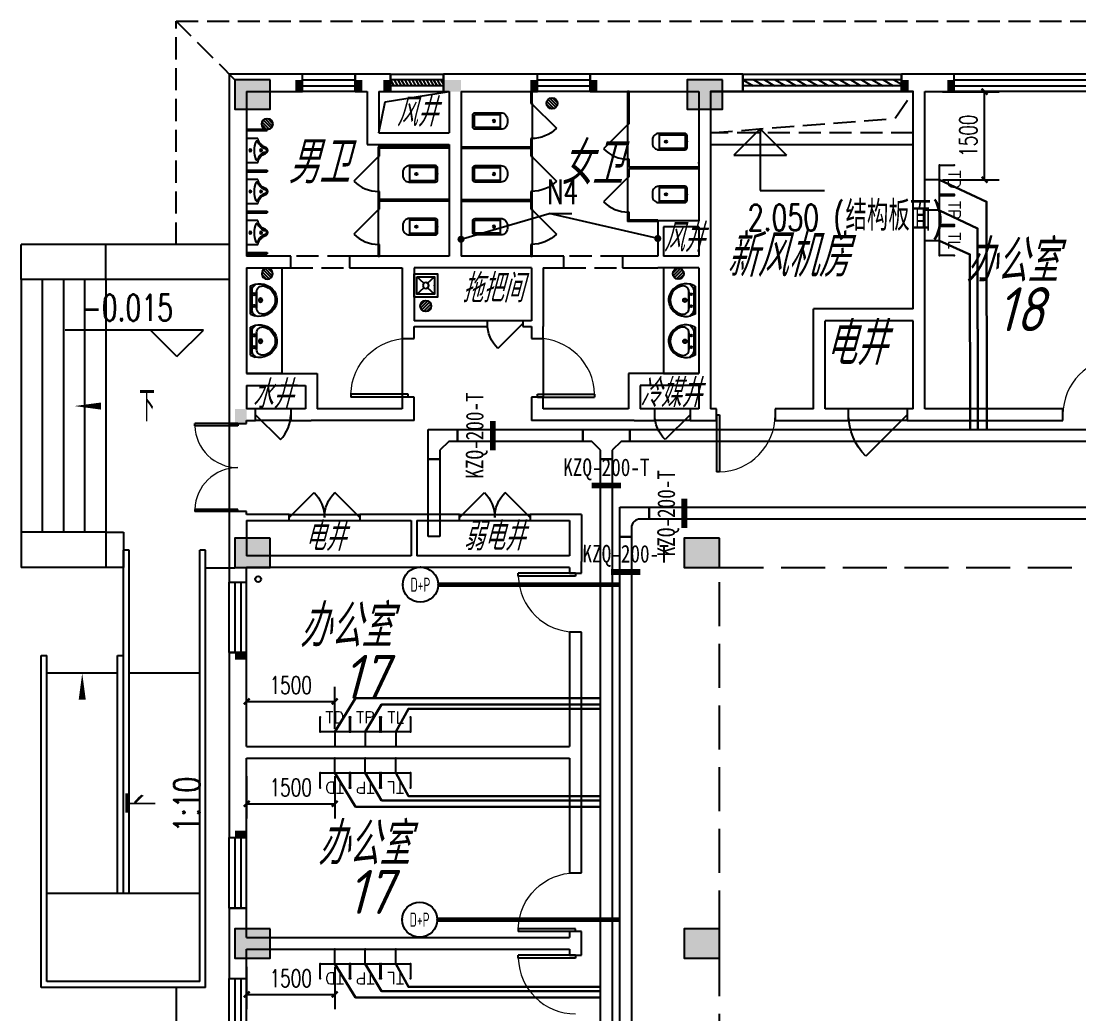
# Model space of a CAD drawing. Extents: x 1398449 to 2142961, y 256969 to 1032940.
# Drawn here: x 1515451 to 1533461, y 845354 to 862254 of the extents above; entities that cross this region are included whole.
import ezdxf
from ezdxf.enums import TextEntityAlignment as Align

# ---------------------------------------------------------------- set-up
doc = ezdxf.new("R2010")
doc.units = 0
doc.header["$LTSCALE"] = 1500
doc.header["$PDSIZE"] = 50
doc.linetypes.add('__DASH', pattern=[0.35, 0.25, -0.1])
doc.linetypes.add('DASH', pattern=[0.35, 0.25, -0.1])
for name, color, linetype in [('1-建筑底图', 8, 'Continuous'), ('CABLETRAY_PDS', 6, 'Continuous'), ('EQUIP-通讯', 3, 'Continuous'), ('TEL_DIM', 3, 'Continuous'), ('WIRE-综合布线', 5, 'Continuous'), ('光纤点位', 3, 'Continuous'), ('内网桥架', 1, 'Continuous'), ('抗震支吊架', 2, 'Continuous'), ('水', 5, 'Continuous'), ('红机电话', 3, 'Continuous'), ('结构柱子', 253, 'Continuous'), ('蓝机电话', 3, 'Continuous')]:
    doc.layers.add(name, color=color, linetype=linetype)
doc.layers.add('内网线路', color=1, linetype='Continuous', lineweight=30)
doc.styles.add('_TCH_DIM', font='SIMPLEX', dxfattribs={"bigfont": 'GBCBIG'})
doc.styles.add('_TCH_DIM_T3', font='SIMPLEX', dxfattribs={"width": 0.705882, "bigfont": 'GBCBIG'})
doc.styles.add('_TEL_ATTDEF', font='GBENOR', dxfattribs={"width": 0.8, "height": 3, "bigfont": 'GBCBIG'})
doc.styles.add('_TEL_DIM', font='SIMPLEX', dxfattribs={"width": 0.8, "height": 3.5, "bigfont": 'HZTXT'})
doc.styles.add('A_DIM', font='simplex.shx', dxfattribs={"width": 0.7, "bigfont": 'gbcbig.shx'})
doc.styles.add('kzcad', font='', dxfattribs={"width": 0.8})
doc.styles.get("Standard").update_dxf_attribs({"font": 'gbeitc.shx', "bigfont": 'gbcbig.shx'})
doc.styles.get('kzcad').set_extended_font_data('SimSun')
doc.linetypes.add('JIEDI', pattern='A,1.25,-0.25,0.25,-0.25,0.625,["/",Standard,S=0.6,R=0,X=0,Y=-0.3],0.625,-0.25,0.25,-0.25', length=4)
doc.dimstyles.new('_TCH_ARCH&&100', dxfattribs={"dimtxt": 297.5, "dimasz": 100, "dimexe": 250, "dimexo": 300, "dimgap": 126.25, "dimtad": 1, "dimdec": 0, "dimzin": 0, "dimdsep": 46, "dimtxsty": '_TCH_DIM_T3', "dimblk": 'ARCHTICK', "dimcen": 0.09, "dimclrt": 7, "dimazin": 2, "dimtfac": 1, "dimtdec": 0, "dimtix": 1, "dimtmove": 2, "dimatfit": 3, "dimfxl": 1, "dimtolj": 1, "dimtzin": 0, "dimarcsym": 0})

# ---------------------------------------------------------------- blocks, each defined once
blk = doc.blocks.new('A$C7C7335C3')
at = {"layer": '结构柱子'}
h = blk.add_hatch(color=6, dxfattribs=at)
h.dxf.hatch_style = 1
h.paths.add_polyline_path([(0, 36500), (0, 36000), (600, 36000), (600, 36500)])
h = blk.add_hatch(color=6, dxfattribs=at)
h.dxf.hatch_style = 1
h.paths.add_polyline_path([(7700, 36000), (8300, 36000), (8300, 36500), (7700, 36500)])
h = blk.add_hatch(color=6, dxfattribs=at)
h.dxf.hatch_style = 1
h.paths.add_polyline_path([(0, 28700), (0, 28200), (600, 28200), (600, 28700)])
h = blk.add_hatch(color=6, dxfattribs=at)
h.dxf.hatch_style = 1
h.paths.add_polyline_path([(7650, 28200), (8250, 28200), (8250, 28700), (7650, 28700)])
h = blk.add_hatch(color=6, dxfattribs=at)
h.dxf.hatch_style = 1
h.paths.add_polyline_path([(0, 22050), (0, 21550), (600, 21550), (600, 22050)])
h = blk.add_hatch(color=6, dxfattribs=at)
h.dxf.hatch_style = 1
h.paths.add_polyline_path([(8250, 21550), (8250, 22050), (7650, 22050), (7650, 21550)])
at = {"layer": '结构柱子', "color": 6}
for points in [[(600, 36500), (0, 36500), (0, 36000), (600, 36000)], [(8300, 36500), (7700, 36500), (7700, 36000), (8300, 36000)], [(600, 28700), (0, 28700), (0, 28200), (600, 28200)], [(8250, 28700), (7650, 28700), (7650, 28200), (8250, 28200)], [(600, 22050), (0, 22050), (0, 21550), (600, 21550)], [(8250, 22050), (7650, 22050), (7650, 21550), (8250, 21550)]]:
    blk.add_lwpolyline(points, close=True, dxfattribs=at)
blk = doc.blocks.new('shui2')
at = {"layer": '水'}
blk.add_circle((450438, 452508), 50, dxfattribs=at)
blk = doc.blocks.new('_E6')
for p, q in [((240, 0), (-240, 0)), ((-237, 0), (239, 0)), ((240, 0), (270, -79)), ((-213, -36), (-271, -91)), ((-240, 0), (-270, -79)), ((-179, -23), (181, -23)), ((141, -105), (-141, -105)), ((-141, -105), (141, -105)), ((217, -37), (274, -95))]:
    blk.add_line(p, q)
for centre, radius in [((-99, -65), 16.3), ((2, -172), 31.6), ((2, -172), 23), ((101, -65), 16.3)]:
    blk.add_circle(centre, radius)
for centre, radius, start, end in [((28, -152), 307, 166.1751, 244.7296), ((-141, -205), 100, 90, 190.5602), ((-179, -73), 50, 90, 133.181), ((-28, -152), 307, 297.0639, 13.8249), ((141, -205), 100, 349.4398, 90), ((181, -73), 50, 44.5607, 90), ((0, -179), 243, 190.5602, 349.4398), ((0, -201), 250, 245.8071, 296.4628), ((28, -152), 307, 266.589, 266.5936)]:
    blk.add_arc(centre, radius, start, end)
at = {"width": 0.8, "flags": 9}
for tag in ['XSIZE', 'YSIZE']:
    blk.add_attdef(tag, (0, 0), '', height=0.5, dxfattribs=at)
blk = doc.blocks.new('$lvtry$00000191')
for p, q in [((-150, -150), (-39, -269)), ((39, -269), (150, -150)), ((-150, -450), (-39, -331)), ((39, -331), (150, -450))]:
    blk.add_line(p, q)
for points in [[(200, -500), (200, -100), (-200, -100), (-200, -500)], [(150, -450), (150, -150), (-150, -150), (-150, -450)]]:
    blk.add_lwpolyline(points, close=True)
blk.add_circle((0, -300), 50)
blk.add_point((0, -150))
blk = doc.blocks.new('$DorLib2D$00000114')
at = {"color": 0}
blk.add_line((0.5, 0), (-0.207, 0.707), dxfattribs=at)
blk.add_arc((0.5, 0), 1, 135, 180, dxfattribs=at)
blk = doc.blocks.new('$WINLIB2D$00000039')
at = {"color": 0}
for points in [[(-0.5, 0.5), (-0.5, -0.5)], [(0.5, 0.5), (-0.5, 0.5)], [(0.5, -0.5), (0.5, 0.5)], [(-0.5, 0.1667), (0.5, 0.1667)], [(-0.3839, -0.1667), (-0.448, 0.1667)], [(-0.3159, -0.1667), (-0.38, 0.1667)], [(-0.2479, -0.1667), (-0.312, 0.1667)], [(-0.1799, -0.1667), (-0.244, 0.1667)], [(-0.1119, -0.1667), (-0.176, 0.1667)], [(-0.0439, -0.1667), (-0.108, 0.1667)], [(0.0241, -0.1667), (-0.04, 0.1667)], [(0.0921, -0.1667), (0.028, 0.1667)], [(0.16, -0.1667), (0.0959, 0.1667)], [(0.228, -0.1667), (0.1639, 0.1667)], [(0.296, -0.1667), (0.2319, 0.1667)], [(0.364, -0.1667), (0.2999, 0.1667)], [(0.432, -0.1667), (0.3679, 0.1667)], [(0.5, -0.1667), (0.4359, 0.1667)], [(-0.4519, -0.1667), (-0.5, 0.0836)], [(-0.5, -0.1667), (0.5, -0.1667)], [(0.5, -0.5), (-0.5, -0.5)]]:
    blk.add_lwpolyline(points, dxfattribs=at)
blk = doc.blocks.new('$TCHSYS$WIN2D')
for p, q in [((-0.5, 0.5), (0.5, 0.5)), ((-0.5, 0.5), (-0.5, -0.5)), ((0.5, 0.5), (0.5, -0.5)), ((0.5, 0.1667), (-0.5, 0.1667)), ((0.5, -0.1667), (-0.5, -0.1667)), ((-0.5, -0.5), (0.5, -0.5))]:
    blk.add_line(p, q)
blk = doc.blocks.new('$DorLib2D$00000002')
for p, q in [((-0.5, 0), (-0.5, 0.4875)), ((-0.475, 0.4875), (-0.5, 0.4875)), ((-0.475, 0), (-0.475, 0.4875)), ((0.475, 0), (0.475, 0.4875)), ((0.475, 0.4875), (0.5, 0.4875)), ((0.5, 0), (0.5, 0.4875)), ((-0.5, 0), (-0.475, 0)), ((0.5, 0), (0.475, 0))]:
    blk.add_line(p, q)
at = {"lineweight": 13}
for centre, start, end in [((-0.4875, 0), 0, 88.53072), ((0.4875, 0), 91.46928, 180)]:
    blk.add_arc(centre, 0.4875, start, end, dxfattribs=at)
blk = doc.blocks.new('$TwtSys$00000141')
for p, q in [((-94, 8), (-10, 92)), ((-94, 8), (-10, 92)), ((-87, -35), (35, 87)), ((-87, -35), (35, 87)), ((-66, -66), (66, 66)), ((-66, -66), (66, 66)), ((-32, -87), (88, 33)), ((-32, -87), (88, 33)), ((11, -92), (92, -11)), ((11, -92), (92, -11))]:
    blk.add_line(p, q)
blk.add_circle((0, 0), 94)
blk.add_circle((0, 0), 94)
blk = doc.blocks.new('$lvtry$00000200')
at = {"color": 0}
for p, q in [((-110, -40, 0), (-110, -470, 0)), ((100, -30, 0), (-100, -30, 0)), ((110, -470, 0), (110, -40, 0))]:
    blk.add_line(p, q, dxfattribs=at)
at = {"color": 0, "elevation": 0}
blk.add_lwpolyline([(100, 0), (-100, 0, 0.414214), (-140, -40), (-140, -480, 0.414214), (-30, -590), (30, -590, 0.414214), (140, -480), (140, -40, 0.414214)], format="xyb", close=True, dxfattribs=at)
blk.add_lwpolyline([(140, -470), (-140, -470)], dxfattribs=at)
at = {"color": 0}
blk.add_circle((0, -359, 0), 20, dxfattribs=at)
for centre, start, end in [((-100, -40, 0), 90, 180), ((100, -40, 0), 0, 90)]:
    blk.add_arc(centre, 10, start, end, dxfattribs=at)
for p in [(0, 0), (0, -359, 0)]:
    blk.add_point(p, dxfattribs=at)
blk = doc.blocks.new('$lvtry$00000222')
at = {"color": 0, "elevation": 0}
blk.add_lwpolyline([(-205, -191), (-205, 0), (205, 0), (205, -191, 0.268068), (51, -323, -0.317765), (0, -360, -0.317765), (-51, -323, 0.268068)], format="xyb", close=True, dxfattribs=at)
at = {"color": 0}
for centre in [(0, -60, 0), (0, -242, 0)]:
    blk.add_circle(centre, 20, dxfattribs=at)
for centre, radius, start, end in [((-152, -175, 0), 10, 114.1084, 248.1394), ((5, -526, 0), 395, 66.6675, 114.1084), ((158, -173, 0), 10, 290.4941, 66.6675), ((-243, -401, 0), 233, 19.2639, 68.1394), ((0, -316, 0), 24, 199.2639, 269.4998), ((0, -316, 0), 24, 270.5002, 340.7361), ((243, -401, 0), 233, 110.4941, 160.7361)]:
    blk.add_arc(centre, radius, start, end, dxfattribs=at)
for p in [(0, -60, 0), (0, -242, 0)]:
    blk.add_point(p, dxfattribs=at)
blk = doc.blocks.new('$DorLib2D$00000001')
for p, q in [((0.45, 0.975), (0.5, 0.975)), ((0.45, 0), (0.45, 0.975)), ((0.5, 0), (0.5, 0.975)), ((0.5, 0), (0.45, 0))]:
    blk.add_line(p, q)
at = {"lineweight": 13}
blk.add_arc((0.475, 0), 0.975, 91.4693, 180, dxfattribs=at)
blk = doc.blocks.new('$DorLib2D$00000116')
at = {"color": 0}
for p, q in [((-0.5, 0), (-0.146, 0.354)), ((0.5, 0), (0.146, 0.354))]:
    blk.add_line(p, q, dxfattribs=at)
for centre, start, end in [((-0.5, 0), 0, 45), ((0.5, 0), 135, 180)]:
    blk.add_arc(centre, 0.5, start, end, dxfattribs=at)
blk = doc.blocks.new('1-一层建筑底图')
at = {"layer": '1-建筑底图'}
for p, q in [((1150, 36700), (-100, 36700)), ((-100, 36700), (-100, 33500)), ((1150, 36400), (1150, 36700)), ((2350, 36700), (2050, 36700)), ((2050, 36700), (2050, 36400)), ((2650, 36700), (2350, 36700)), ((2650, 36400), (2650, 36700)), ((3750, 36700), (3550, 36700)), ((3550, 36700), (3550, 36400)), ((5150, 36700), (3750, 36700)), ((5150, 36400), (5150, 36700)), ((8000, 36700), (6050, 36700)), ((6050, 36700), (6050, 36400)), ((8650, 36700), (8000, 36700)), ((8650, 36400), (8650, 36700)), ((11650, 36700), (11350, 36700)), ((11350, 36700), (11350, 36400)), ((12250, 36700), (11650, 36700)), ((12250, 36400), (12250, 36700)), ((200, 36400), (1150, 36400)), ((200, 36400), (200, 33600)), ((2050, 36400), (2250, 36400)), ((2250, 36400), (2250, 35500)), ((2450, 36400), (2650, 36400)), ((2450, 36400), (2450, 35700)), ((3550, 36400), (3650, 36400)), ((3650, 36400), (3650, 35700)), ((3850, 36400), (5150, 36400)), ((3850, 36400), (3850, 35600)), ((5037.5, 36400), (5037.5, 36200)), ((5062.5, 36400), (5037.5, 36400)), ((5062.5, 36200), (5062.5, 36400)), ((6050, 36400), (7900, 36400)), ((6687.5, 36400), (6687.5, 35850)), ((6712.5, 36400), (6687.5, 36400)), ((6712.5, 35850), (6712.5, 36400)), ((7900, 36400), (7900, 34200)), ((8100, 36400), (8100, 34200)), ((8100, 36400), (8650, 36400)), ((11350, 36400), (11550, 36400)), ((11550, 32700), (11550, 36400)), ((11750, 32600), (11750, 36400)), ((11750, 36400), (12250, 36400)), ((5037.5, 36200), (5062.5, 36200)), ((5062.5, 36200), (5062.5, 35600)), ((6687.5, 35850), (6712.5, 35850)), ((6687.5, 35850), (6687.5, 35250)), ((200, 35762.5), (550, 35762.5)), ((200, 35762.5), (200, 35737.5)), ((200, 35737.5), (550, 35737.5)), ((550, 35762.5), (550, 35737.5)), ((2450, 35700), (3650, 35700)), ((8944.9, 35766.1), (8494.9, 35316.1)), ((8944.9, 35766.1), (9394.9, 35316.1)), ((8944.9, 35766.1), (8944.9, 34716.1)), ((2250, 35500), (3650, 35500)), ((3650, 35500), (3650, 33600)), ((3850, 35600), (3850, 33600)), ((5062.5, 35600), (5037.5, 35600)), ((5037.5, 35600), (5037.5, 35462.5)), ((5062.5, 35450), (5062.5, 35600)), ((2437.5, 35462.5), (2437.5, 35300)), ((3650, 35462.5), (2437.5, 35462.5)), ((2462.5, 35300), (2462.5, 35437.5)), ((3650, 35437.5), (2462.5, 35437.5)), ((3650, 35437.5), (3650, 35462.5)), ((3850, 35462.5), (5037.5, 35462.5)), ((3850, 35462.5), (3850, 35437.5)), ((3850, 35437.5), (5037.5, 35437.5)), ((5037.5, 35437.5), (5037.5, 35300)), ((5062.5, 35300), (5062.5, 35450)), ((8494.9, 35316.1), (9394.9, 35316.1)), ((2437.5, 35300), (2437.5, 34700)), ((2437.5, 35300), (2462.5, 35300)), ((5037.5, 35300), (5062.5, 35300)), ((5062.5, 35300), (5062.5, 34700)), ((6712.5, 35250), (6687.5, 35250)), ((6687.5, 35250), (6687.5, 35100)), ((6712.5, 35112.5), (6712.5, 35250)), ((7900, 35175), (7900, 35200)), ((200, 35062.5), (550, 35062.5)), ((200, 35062.5), (200, 35037.5)), ((200, 35037.5), (550, 35037.5)), ((550, 35062.5), (550, 35037.5)), ((6687.5, 35100), (6687.5, 34950)), ((6687.5, 34950), (6687.5, 34350)), ((6687.5, 34950), (6712.5, 34950)), ((7900, 35112.5), (6712.5, 35112.5)), ((6712.5, 34950), (6712.5, 35087.5)), ((7900, 35087.5), (6712.5, 35087.5)), ((7900, 35087.5), (7900, 35112.5)), ((2462.5, 34700), (2437.5, 34700)), ((2437.5, 34700), (2437.5, 34550)), ((2462.5, 34562.5), (2462.5, 34700)), ((5062.5, 34700), (5037.5, 34700)), ((5037.5, 34700), (5037.5, 34562.5)), ((5062.5, 34550), (5062.5, 34700)), ((8944.9, 34716.1), (10037.4, 34716.1)), ((2437.5, 34550), (2437.5, 34400)), ((3650, 34562.5), (2462.5, 34562.5)), ((2462.5, 34400), (2462.5, 34537.5)), ((3650, 34537.5), (2462.5, 34537.5)), ((3650, 34537.5), (3650, 34562.5)), ((3850, 34562.5), (5037.5, 34562.5)), ((3850, 34562.5), (3850, 34537.5)), ((3850, 34537.5), (5037.5, 34537.5)), ((5037.5, 34537.5), (5037.5, 34400)), ((5062.5, 34400), (5062.5, 34550)), ((200, 34362.5), (550, 34362.5)), ((200, 34362.5), (200, 34337.5)), ((200, 34337.5), (550, 34337.5)), ((550, 34362.5), (550, 34337.5)), ((2437.5, 34400), (2437.5, 33800)), ((2437.5, 34400), (2462.5, 34400)), ((3850, 33886.7), (5350.8, 34327.8)), ((5037.5, 34400), (5062.5, 34400)), ((5062.5, 34400), (5062.5, 33800)), ((7200, 33900), (5350.8, 34327.8)), ((5350.8, 34327.8), (5735.2, 34327.8)), ((6712.5, 34350), (6687.5, 34350)), ((6687.5, 34350), (6687.5, 34187.5)), ((6712.5, 34212.5), (6712.5, 34350)), ((7200, 34187.5), (6687.5, 34187.5)), ((7200, 34212.5), (6712.5, 34212.5)), ((7900, 34200), (7200, 34200)), ((7200, 34200), (7200, 33600)), ((7900, 34100), (7300, 34100)), ((7300, 34100), (7300, 33600)), ((7900, 34100), (7900, 33600)), ((8100, 34200), (8100, 33500)), ((-3640, 33200), (-3640, 33800)), ((-100, 33800), (-3640, 33800)), ((-2200, 33200), (-2200, 33800)), ((2462.5, 33800), (2437.5, 33800)), ((2437.5, 33800), (2437.5, 33600)), ((2462.5, 33600), (2462.5, 33800)), ((5062.5, 33800), (5037.5, 33800)), ((5037.5, 33800), (5037.5, 33600)), ((5062.5, 33600), (5062.5, 33800)), ((-100, 33500), (-100, 31500)), ((200, 33662.5), (550, 33662.5)), ((200, 33662.5), (200, 33637.5)), ((200, 33637.5), (550, 33637.5)), ((950, 33600), (200, 33600)), ((550, 33662.5), (550, 33637.5)), ((950, 33400), (950, 33600)), ((2950, 33600), (1950, 33600)), ((1950, 33600), (1950, 33400)), ((2437.5, 33600), (2462.5, 33600)), ((3650, 33600), (2950, 33600)), ((5150, 33600), (3850, 33600)), ((5037.5, 33600), (5062.5, 33600)), ((5600, 33600), (5150, 33600)), ((5600, 33400), (5600, 33600)), ((7200, 33600), (6600, 33600)), ((6600, 33600), (6600, 33400)), ((7900, 33600), (7300, 33600)), ((8100, 33500), (8100, 31500)), ((200, 33400), (200, 31600)), ((200, 33400), (950, 33400)), ((1950, 33400), (2850, 33400)), ((2850, 33400), (2850, 32400)), ((3050, 33400), (3050, 32500)), ((3750, 33400), (3050, 33400)), ((5050, 33400), (3750, 33400)), ((5050, 33400), (5050, 32500)), ((5250, 33400), (5250, 32400)), ((5250, 33400), (5600, 33400)), ((6600, 33400), (7200, 33400)), ((7900, 33400), (7200, 33400)), ((7900, 33400), (7900, 31600)), ((-100, 33200), (-3640, 33200)), ((9850, 31000), (9850, 32700)), ((11550, 32700), (9850, 32700)), ((11750, 31000), (11750, 32600)), ((4300, 32500), (3050, 32500)), ((4900, 32500), (4300, 32500)), ((4300, 32400), (4300, 32500)), ((5050, 32500), (4900, 32500)), ((4900, 32500), (4900, 32400)), ((10050, 31000), (10050, 32500)), ((11550, 32500), (10050, 32500)), ((11550, 31000), (11550, 32500)), ((-537.2, 32340.8), (-2892.7, 32340.8)), ((-987.2, 31890.8), (-1437.2, 32340.8)), ((-987.2, 31890.8), (-537.2, 32340.8)), ((2850, 32400), (2850, 32200)), ((3050, 32400), (4300, 32400)), ((3050, 32200), (3050, 32400)), ((4900, 32400), (5050, 32400)), ((5050, 32400), (5050, 32200)), ((5250, 32200), (5250, 32400)), ((2850, 32200), (2850, 31200)), ((2850, 32200), (3050, 32200)), ((5050, 32200), (5250, 32200)), ((5250, 32200), (5250, 31200)), ((200, 31600), (1400, 31600)), ((1400, 31600), (1400, 31000)), ((7900, 31600), (6700, 31600)), ((6700, 31600), (6700, 31000)), ((-100, 31500), (-100, 30900)), ((200, 31400), (200, 31000)), ((200, 31400), (1200, 31400)), ((1200, 31400), (1200, 31000)), ((7900, 31400), (6900, 31400)), ((6900, 31400), (6900, 31000)), ((7900, 31400), (7900, 31000)), ((8100, 31500), (8100, 31000)), ((3050, 31200), (2850, 31200)), ((2850, 31200), (2850, 31000)), ((3050, 30800), (3050, 31200)), ((5250, 31200), (5050, 31200)), ((5050, 31200), (5050, 30800)), ((5250, 31000), (5250, 31200)), ((350, 31000), (200, 31000)), ((350, 30800), (350, 31000)), ((950, 31000), (350, 31000)), ((1200, 31000), (950, 31000)), ((950, 31000), (950, 30800)), ((2850, 31000), (1400, 31000)), ((6700, 31000), (5250, 31000)), ((7150, 31000), (6900, 31000)), ((7750, 31000), (7150, 31000)), ((7150, 30800), (7150, 31000)), ((7900, 31000), (7750, 31000)), ((7750, 31000), (7750, 30800)), ((8200, 31000), (8100, 31000)), ((8200, 30800), (8200, 31000)), ((9850, 31000), (9200, 31000)), ((9200, 31000), (9200, 30800)), ((10450, 31000), (10050, 31000)), ((11450, 31000), (10450, 31000)), ((10450, 30800), (10450, 31000)), ((11550, 31000), (11450, 31000)), ((11450, 31000), (11450, 30800)), ((14100, 31000), (11750, 31000)), ((14100, 30800), (14100, 31000)), ((-100, 30900), (-100, 30750)), ((200, 30750), (200, 30800)), ((200, 30800), (350, 30800)), ((950, 30800), (350, 30800)), ((950, 30800), (1300, 30800)), ((3050, 30800), (1300, 30800)), ((6800, 30800), (5050, 30800)), ((6800, 30800), (7150, 30800)), ((7750, 30800), (7150, 30800)), ((7750, 30800), (8000, 30800)), ((8000, 30800), (8200, 30800)), ((9200, 30800), (9950, 30800)), ((9950, 30800), (10450, 30800)), ((11450, 30800), (10450, 30800)), ((11450, 30800), (11650, 30800)), ((11650, 30800), (14100, 30800)), ((-100, 30750), (200, 30750)), ((-100, 30750), (-100, 29250)), ((200, 29250), (-100, 29250)), ((-100, 29250), (-100, 29150)), ((200, 29200), (200, 29250)), ((925, 29200), (200, 29200)), ((925, 29100), (925, 29200)), ((925, 29200), (2125, 29200)), ((3050, 29200), (2125, 29200)), ((2125, 29200), (2125, 29100)), ((3825, 29200), (3050, 29200)), ((3825, 29100), (3825, 29200)), ((3825, 29200), (5025, 29200)), ((5900, 29200), (5025, 29200)), ((5025, 29200), (5025, 29100)), ((5900, 29200), (5900, 28400)), ((-100, 29150), (-100, 28400)), ((200, 29100), (925, 29100)), ((200, 29100), (200, 28500)), ((925, 29100), (2125, 29100)), ((2125, 29100), (3000, 29100)), ((3000, 29100), (3000, 28500)), ((3100, 29100), (3100, 28500)), ((3100, 29100), (3825, 29100)), ((3825, 29100), (5025, 29100)), ((5025, 29100), (5700, 29100)), ((5700, 29100), (5700, 28500)), ((-2200, 28899.8), (-3640, 28899.8)), ((-3640, 28899.8), (-3640, 28299.8)), ((-2200, 28899.8), (-1900, 28899.8)), ((-2200, 28899.8), (-2200, 28299.8)), ((-1900, 28899.8), (-1900, 28299.8)), ((-1800, 28594.8), (-1900, 28594.8)), ((-1900, 22749.8), (-1900, 28594.8)), ((-1800, 22749.8), (-1800, 28594.8)), ((-500, 28594.8), (-600, 28594.8)), ((-600, 21249.8), (-600, 28594.8)), ((-500, 21149.8), (-500, 28594.8)), ((3000, 28500), (200, 28500)), ((5700, 28500), (3100, 28500)), ((-2200, 28299.8), (-3640, 28299.8)), ((-1900, 28299.8), (-2200, 28299.8)), ((-500, 28294.8), (0, 28294.8)), ((-100, 28400), (-100, 28050)), ((200, 28050), (200, 28300)), ((3050, 28300), (200, 28300)), ((5700, 28300), (3050, 28300)), ((5700, 28300), (5700, 28200)), ((5900, 28200), (5900, 28400)), ((5700, 28200), (5900, 28200)), ((-100, 28050), (200, 28050)), ((5900, 27200), (5700, 27200)), ((5700, 27200), (5700, 25250)), ((5900, 25150), (5900, 27200)), ((200, 26850), (-100, 26850)), ((-100, 26850), (-100, 25150)), ((200, 25250), (200, 26850)), ((-3300, 26799.8), (-3200, 26799.8)), ((-3300, 21149.8), (-3300, 26799.8)), ((-3200, 21249.8), (-3200, 26799.8)), ((-2000, 26799.8), (-1900, 26799.8)), ((-2000, 22749.8), (-2000, 26799.8)), ((-2000, 26499.8), (-3200, 26499.8)), ((-600, 26499.8), (-1800, 26499.8)), ((200, 25250), (5700, 25250)), ((-100, 25150), (-100, 23700)), ((200, 25050), (5700, 25050)), ((200, 23700), (200, 25050)), ((5700, 25050), (5700, 23100)), ((5900, 23100), (5900, 25150)), ((-100, 23700), (200, 23700)), ((5700, 23100), (5900, 23100)), ((-600, 22749.8), (-3200, 22749.8)), ((200, 22500), (-100, 22500)), ((-100, 22500), (-100, 21900)), ((200, 22000), (200, 22500)), ((200, 22000), (5700, 22000)), ((5900, 22100), (5700, 22100)), ((5700, 22100), (5700, 22000)), ((5900, 21900), (5900, 22100)), ((-100, 21900), (-100, 21300)), ((200, 21300), (200, 21800)), ((200, 21800), (5700, 21800)), ((5700, 21800), (5700, 21700)), ((5900, 21700), (5900, 21900)), ((5700, 21700), (5900, 21700)), ((-100, 21300), (200, 21300)), ((-500, 21149.8), (-3300, 21149.8)), ((-600, 21249.8), (-3200, 21249.8))]:
    blk.add_line(p, q, dxfattribs=at)
at = {"layer": '1-建筑底图', "linetype": '__DASH'}
blk.add_line((11550, 35700), (8100, 35700), dxfattribs=at)
at = {"layer": '1-建筑底图', "linetype": 'DASH'}
for p, q in [((1950, 33600), (950, 33600)), ((6600, 33600), (5600, 33600)), ((950, 33400), (1950, 33400)), ((5600, 33400), (6600, 33400))]:
    blk.add_line(p, q, dxfattribs=at)
at = {"layer": '1-建筑底图', "linetype": '__DASH'}
for points in [[(-999.9, 33800), (-999.9, 37600), (59550, 37600)], [(0.1, 36600), (-999.9, 37600)], [(8100, 35700), (11245.5, 35946.2), (11550, 36400)]]:
    blk.add_lwpolyline(points, dxfattribs=at)
at = {"layer": '1-建筑底图'}
for points in [[(2450, 35700), (2559.8, 36228.8), (3650, 36400)], [(200, 33400), (800, 33400), (800, 31600), (200, 31600)], [(7900, 33400), (7300, 33400), (7300, 31600), (7900, 31600)], [(-3640, 33200), (-3640, 28899.8)], [(-3280, 33200), (-3280, 28899.8)], [(-2920, 33200), (-2920, 28899.8)], [(-2560, 33200), (-2560, 28899.8)], [(-2200, 33200), (-2200, 28899.8)], [(-1000, 21149.8), (-1000, -900), (7650, -900)]]:
    blk.add_lwpolyline(points, dxfattribs=at)
blk.add_lwpolyline([(8100, 35500), (11550, 35500), (11550, 36400), (8100, 36400)], close=True, dxfattribs=at)
at = {"layer": '1-建筑底图', "const_width": 60}
for points in [[(3821.2, 33878.2, 1), (3878.8, 33895.1, 1)], [(7229.2, 33893.2, 1), (7170.7, 33906.8, 1)]]:
    blk.add_lwpolyline(points, format="xyb", close=True, dxfattribs=at)
at = {"layer": '1-建筑底图'}
for points in [[(-1788.4, 31047.4, 0, 0, 0), (-2732.7, 31047.4, 0, 120, 0), (-2282.7, 31047.4, 0, 0, 0)], [(-1200, 26499.8, 0, 0, 0), (-1200, 21999.8, 0, 0, 0), (-2600, 21999.8, 0, 0, 0), (-2600, 26499.8, 0, 120, 0), (-2600, 26049.8, 0, 0, 0)]]:
    blk.add_lwpolyline(points, format="xyseb", dxfattribs=at)
at = {"layer": '1-建筑底图', "linetype": 'DASH', "ltscale": 2}
blk.add_lwpolyline([(10300, 8400), (8250, 8400), (8250, 28300), (15050, 28300), (15050, 8400), (10300, 8400)], dxfattribs=at)
at = {"layer": '1-建筑底图'}
for points in [[(1150.1, 36600), (1150.1, 36400), (1030.1, 36600), (1030.1, 36400)], [(2170.1, 36600), (2170.1, 36400), (2050.1, 36600), (2050.1, 36400)], [(2650.1, 36600), (2650.1, 36400), (2530.1, 36600), (2530.1, 36400)], [(3850.1, 36600), (3850.1, 36400), (3550.1, 36600), (3550.1, 36400)], [(5150.1, 36600), (5150.1, 36400), (5030.1, 36600), (5030.1, 36400)], [(6170.1, 36600), (6170.1, 36400), (6050.1, 36600), (6050.1, 36400)], [(11470.1, 36600), (11470.1, 36400), (11350.1, 36600), (11350.1, 36400)], [(12250.1, 36600), (12250.1, 36400), (12130.1, 36600), (12130.1, 36400)], [(200.1, 30750), (0.1, 30750), (200.1, 31000), (0.1, 31000)], [(200.1, 26730), (0.1, 26730), (200.1, 26850), (0.1, 26850)], [(200.1, 23700), (0.1, 23700), (200.1, 23820), (0.1, 23820)]]:
    blk.add_solid(points, dxfattribs=at)
for name, p in [('A$C7C7335C3', (0, 100)), ('$TwtSys$00000141', (7550, 33300)), ('$TwtSys$00000141', (3250, 32750)), ('shui2', (-450041.7, -424408.2))]:
    blk.add_blockref(name, p, dxfattribs=at)
for name, p, xscale, yscale, zscale, rotation in [('$TCHSYS$WIN2D', (1600, 36550), -900, -300, -900, 7.523901501826913e-09), ('$WINLIB2D$00000039', (3100, 36550), -900, -300, -900, 7.527658496542244e-09), ('$TCHSYS$WIN2D', (5600, 36550), -900, -300, -900, 7.525420286924602e-09), ('$WINLIB2D$00000039', (10000, 36550), -2700, -300, -2700, 359.9999999966083), ('$TCHSYS$WIN2D', (13600, 36550), -2700, -300, -2700, 1.341510902364007e-08), ('$DorLib2D$00000114', (5050, 35900), -600, 600, 25, 269.9999963161738), ('$DorLib2D$00000114', (6700, 35550), -600, -600, 25, 270.0000036838281), ('$DorLib2D$00000114', (2450, 35000), -600, -600, 25, 270.0000036838258), ('$DorLib2D$00000114', (5050, 35000), -600, 600, 25, 269.9999963161742), ('$DorLib2D$00000114', (6700, 34650), -600, -600, 25, 270.0000036838258), ('$DorLib2D$00000114', (2450, 34100), -600, -600, 25, 270.000004071598), ('$DorLib2D$00000114', (5050, 34100), -600, 600, 25, 269.999995928402), ('$DorLib2D$00000114', (4600, 32450), -600, 600, 100, 179.9999999989692), ('$DorLib2D$00000001', (2950, 31700), 1000, -1000, 1000, 270.0000000017075), ('$DorLib2D$00000001', (5150, 31700), 1000, 1000, 1000, 269.9999999985059), ('$DorLib2D$00000001', (14600, 30900), -1000, -1000, -1000, 179.9999998958897), ('$DorLib2D$00000114', (650, 30900), 600, 600, 199.9999999979918, 180), ('$DorLib2D$00000114', (7450, 30900), -600, 600, 199.9999983671296, 179.9999998655695), ('$DorLib2D$00000001', (8700, 30900), 1000, 1000, 199.9999962980801, 179.9999998958882), ('$DorLib2D$00000114', (10950, 30900), -1000, 1000, 199.9999962980801, 179.9999998958874), ('$DorLib2D$00000002', (50, 30000), -1500, -1500, -1500, 269.9999999997923), ('$DorLib2D$00000001', (5800, 27700), -1000, -1000, -1000, 270.0000000125121), ('$TCHSYS$WIN2D', (50, 27450), -1200, -300, -1200, 270.0000000001878), ('$TCHSYS$WIN2D', (50, 23100), -1200, -300, -1200, 270.0000000001878), ('$DorLib2D$00000001', (5800, 22600), 1000, -1000, 1000, 270.0000000125121), ('$DorLib2D$00000001', (5800, 21200), -1000, -1000, -1000, 270.0000000125114), ('$TCHSYS$WIN2D', (50, 20700), -1200, -300, -1200, 270.0000000004002)]:
    blk.add_blockref(name, p, dxfattribs=dict(at, xscale=xscale, yscale=yscale, zscale=zscale, rotation=rotation))
for name, p, rotation in [('$TwtSys$00000141', (5400, 36200), 270), ('$TwtSys$00000141', (550, 35850), 270), ('$lvtry$00000200', (7700, 35550, -400), 270.0000036837288), ('$lvtry$00000200', (3450, 35000, -400), 270.0000036837288), ('$lvtry$00000200', (7700, 34650, -400), 270.0000036837288), ('$lvtry$00000200', (3450, 34100, -400), 270.0000036837288), ('_E6', (7835.6, 32850.9), 270), ('_E6', (7835.6, 32150.9), 270)]:
    blk.add_blockref(name, p, dxfattribs=dict(at, rotation=rotation))
for name, p, yscale, rotation in [('$lvtry$00000200', (4050, 35900, -400), -0.9999999999999896, 269.9999963162712), ('$lvtry$00000222', (200, 35400, 0), -1, 270.000000000788), ('$lvtry$00000200', (4050, 35000, -400), -0.9999999999999898, 269.9999963162712), ('$lvtry$00000222', (200, 34700, 0), -1, 270.000000000788), ('$lvtry$00000200', (4050, 34100, -400), -0.9999999999999897, 269.9999963162712), ('$lvtry$00000222', (200, 34000, 0), -1, 270.000000000788), ('$TwtSys$00000141', (550, 33300), -1, 180), ('$lvtry$00000191', (3550, 33100), -1, 90)]:
    blk.add_blockref(name, p, dxfattribs=dict(at, yscale=yscale, rotation=rotation))
at = {"layer": '1-建筑底图', "xscale": -1, "rotation": 90}
for p in [(264.5, 32852.4), (264.5, 32152.4)]:
    blk.add_blockref('_E6', p, dxfattribs=at)
at = {"layer": '1-建筑底图', "xscale": -1200, "yscale": 1200, "zscale": 100}
for p in [(1525, 29150), (4425, 29150)]:
    blk.add_blockref('$DorLib2D$00000116', p, dxfattribs=at)
at = {"layer": '1-建筑底图'}
for s, height, p in [('风井', 482.27, (2753.5, 35808.4)), ('男卫', 723.4, (905.3, 34837.3)), ('女卫', 723.4, (5552, 34817.8)), ('风井', 482.27, (7300, 33673.8)), ('新风机房', 723.4, (8367.6, 33246)), ('办公室', 723.4, (12442.9, 33156)), ('拖把间', 482.27, (3871.3, 32812.3)), ('18', 750, (12974.4, 32321.1)), ('电井', 723.4, (10050, 31750)), ('水井', 482.27, (295, 31007.3)), ('冷媒井', 482.27, (6900, 31028.8)), ('电井', 482.27, (1190.5, 28584.8)), ('弱电井', 482.27, (3892.8, 28589.8)), ('办公室', 723.4, (1099.6, 26944)), ('17', 750, (1830.5, 26061.6)), ('办公室', 723.4, (1407.6, 23234)), ('17', 750, (1911.4, 22401))]:
    blk.add_text(s, height=height, dxfattribs=at).set_placement(p)
for s, height, style, width, p in [('N4', 420, 'A_DIM', 0.7, (5316.9, 34485.3)), ('2.050', 446.25, '_TCH_DIM', 0.705882, (8732.4, 34033.6)), ('(', 446.2, '_TCH_DIM', 0.705882, (10187.4, 34033.6)), (')', 446.2, '_TCH_DIM', 0.705882, (11871.9, 34033.6)), ('-0.015', 446.25, '_TCH_DIM', 0.705882, (-2619.7, 32498.3)), ('下', 525, 'A_DIM', 0.7, (-1630.9, 30784.9))]:
    blk.add_text(s, height=height, dxfattribs=dict(at, style=style, width=width)).set_placement(p)
at = {"layer": '1-建筑底图', "style": '_TCH_DIM'}
blk.add_text('结构板面', height=506.38, dxfattribs=at).set_placement((10397.4, 34033.6))
at = {"layer": '1-建筑底图', "style": '_TCH_DIM', "width": 0.705882}
blk.add_text('1:10', height=446.25, rotation=90, dxfattribs=at).set_placement((-596.2, 23792.3))
at = {"layer": '1-建筑底图', "style": '_TCH_DIM'}
blk.add_text('下', height=506.4, rotation=90, dxfattribs=at).set_placement((-1351.9, 24107.4))
blk = doc.blocks.new('$equip_U$00000080(win7-PC-hzk)')
blk.add_circle((0, 0.5), 0.5)
for p in [(0, 0.999), (-0.5, 0.5), (0.5, 0.5)]:
    blk.add_point(p)
at = {"color": 7, "style": '_TEL_DIM', "width": 0.7}
blk.add_attdef('$TEXT$', text='', height=0.4, dxfattribs=at).set_placement((0, 0.5), align=Align.MIDDLE_CENTER)
at = {"color": 7, "style": '_TEL_DIM', "flags": 1}
for tag in ['A', 'REMARK']:
    blk.add_attdef(tag, text='', height=0.00002, dxfattribs=at).set_placement((0, 0), align=Align.MIDDLE_CENTER)
blk = doc.blocks.new('$equip$00001867')
for p, q in [((-0.5, 0.499), (-0.5, 0.999)), ((0.5, 0.999), (0.5, 0.499)), ((0.5, 0.499), (-0.5, 0.499)), ((0, 0.5), (0, 0))]:
    blk.add_line(p, q)
for p in [(-0.5, 0.999), (0.5, 0.999), (-0.5, 0.499), (0.5, 0.499), (0, 0)]:
    blk.add_point(p)
at = {"color": 7, "style": '_TEL_DIM'}
blk.add_attdef('$TEXT$', text='', height=0.4, dxfattribs=at).set_placement((0, 0.999), align=Align.MIDDLE_CENTER)
at = {"color": 7, "style": '_TEL_DIM', "flags": 1}
blk.add_attdef('A', text='', height=0.00002, dxfattribs=at).set_placement((0, 0), align=Align.MIDDLE_CENTER)
blk = doc.blocks.new('$equip$00002670')
for p, q in [((-0.5, 0.499), (-0.5, 0.999)), ((0.5, 0.999), (0.5, 0.499)), ((0.5, 0.499), (-0.5, 0.499)), ((0, 0.5), (0, 0))]:
    blk.add_line(p, q)
for p in [(-0.5, 0.999), (0.5, 0.999), (-0.5, 0.499), (0.5, 0.499), (0, 0)]:
    blk.add_point(p)
at = {"color": 7, "style": '_TEL_DIM'}
blk.add_attdef('$TEXT$', text='', height=0.4, dxfattribs=at).set_placement((0, 0.999), align=Align.MIDDLE_CENTER)
at = {"color": 7, "style": '_TEL_DIM', "flags": 1}
blk.add_attdef('A', text='', height=0.000025, dxfattribs=at).set_placement((0, 0), align=Align.MIDDLE_CENTER)
blk = doc.blocks.new('_ArchTick')
at = {"color": 0, "linetype": 'ByBlock', "const_width": 0.4}
blk.add_lwpolyline([(-0.5, -0.5), (0.5, 0.5)], dxfattribs=at)
blk = doc.blocks.new('*D1017')
at = {"layer": 'Defpoints', "color": 0, "transparency": 16777216}
for p in [(1530841, 861054), (1531855, 861054), (1530841, 859554)]:
    blk.add_point(p, dxfattribs=at)
at = {"layer": 'TEL_DIM', "color": 0, "lineweight": -2, "transparency": 16777216}
for p, q in [((1531141, 861054), (1532105, 861054)), ((1531855, 859554), (1531855, 861054)), ((1531141, 859554), (1532105, 859554))]:
    blk.add_line(p, q, dxfattribs=at)
at = {"layer": 'TEL_DIM', "color": 0, "lineweight": -2, "transparency": 16777216, "xscale": 100, "yscale": 100, "zscale": 100}
for p, rotation in [((1531855, 861054), 90), ((1531855, 859554), 270)]:
    blk.add_blockref('_ArchTick', p, dxfattribs=dict(at, rotation=rotation))
at = {"layer": 'TEL_DIM', "color": 7, "transparency": 16777216, "insert": (1531580, 860304), "char_height": 297.5, "attachment_point": 5, "rotation": 90, "style": '_TCH_DIM_T3'}
blk.add_mtext('\\A1;1500', dxfattribs=at)
blk = doc.blocks.new('*D1022')
at = {"layer": 'Defpoints', "color": 0, "transparency": 16777216}
for p in [(1519291, 846454), (1520791, 846454), (1520791, 845685)]:
    blk.add_point(p, dxfattribs=at)
at = {"layer": 'TEL_DIM', "color": 0, "lineweight": -2, "transparency": 16777216}
for p, q in [((1519291, 846154), (1519291, 845435)), ((1520791, 846154), (1520791, 845435)), ((1519291, 845685), (1520791, 845685))]:
    blk.add_line(p, q, dxfattribs=at)
at = {"layer": 'TEL_DIM', "color": 0, "lineweight": -2, "transparency": 16777216, "xscale": 100, "yscale": 100, "zscale": 100, "rotation": 180}
blk.add_blockref('_ArchTick', (1519291, 845685), dxfattribs=at)
at = {"layer": 'TEL_DIM', "color": 0, "lineweight": -2, "transparency": 16777216, "xscale": 100, "yscale": 100, "zscale": 100}
blk.add_blockref('_ArchTick', (1520791, 845685), dxfattribs=at)
at = {"layer": 'TEL_DIM', "color": 7, "transparency": 16777216, "insert": (1520041, 845960), "char_height": 297.5, "attachment_point": 5, "style": '_TCH_DIM_T3'}
blk.add_mtext('\\A1;1500', dxfattribs=at)
blk = doc.blocks.new('*D1023')
at = {"layer": 'Defpoints', "color": 0, "transparency": 16777216}
for p in [(1519291, 849702), (1520791, 849702), (1520791, 848932)]:
    blk.add_point(p, dxfattribs=at)
at = {"layer": 'TEL_DIM', "color": 0, "lineweight": -2, "transparency": 16777216}
for p, q in [((1519291, 849402), (1519291, 848682)), ((1520791, 849402), (1520791, 848682)), ((1519291, 848932), (1520791, 848932))]:
    blk.add_line(p, q, dxfattribs=at)
at = {"layer": 'TEL_DIM', "color": 0, "lineweight": -2, "transparency": 16777216, "xscale": 100, "yscale": 100, "zscale": 100, "rotation": 180}
blk.add_blockref('_ArchTick', (1519291, 848932), dxfattribs=at)
at = {"layer": 'TEL_DIM', "color": 0, "lineweight": -2, "transparency": 16777216, "xscale": 100, "yscale": 100, "zscale": 100}
blk.add_blockref('_ArchTick', (1520791, 848932), dxfattribs=at)
at = {"layer": 'TEL_DIM', "color": 7, "transparency": 16777216, "insert": (1520041, 849207), "char_height": 297.5, "attachment_point": 5, "style": '_TCH_DIM_T3'}
blk.add_mtext('\\A1;1500', dxfattribs=at)
blk = doc.blocks.new('*D1024')
at = {"layer": 'Defpoints', "color": 0, "transparency": 16777216}
for p in [(1520791, 850674), (1519291, 849904), (1520791, 849904)]:
    blk.add_point(p, dxfattribs=at)
at = {"layer": 'TEL_DIM', "color": 0, "lineweight": -2, "transparency": 16777216}
for p, q in [((1519291, 850204), (1519291, 850924)), ((1520791, 850204), (1520791, 850924)), ((1519291, 850674), (1520791, 850674))]:
    blk.add_line(p, q, dxfattribs=at)
at = {"layer": 'TEL_DIM', "color": 0, "lineweight": -2, "transparency": 16777216, "xscale": 100, "yscale": 100, "zscale": 100, "rotation": 180}
blk.add_blockref('_ArchTick', (1519291, 850674), dxfattribs=at)
at = {"layer": 'TEL_DIM', "color": 0, "lineweight": -2, "transparency": 16777216, "xscale": 100, "yscale": 100, "zscale": 100}
blk.add_blockref('_ArchTick', (1520791, 850674), dxfattribs=at)
at = {"layer": 'TEL_DIM', "color": 7, "transparency": 16777216, "insert": (1520041, 850949), "char_height": 297.5, "attachment_point": 5, "style": '_TCH_DIM_T3'}
blk.add_mtext('\\A1;1500', dxfattribs=at)

msp = doc.modelspace()

# ---------------------------------------------------------------- linework, layer by layer
at = {"layer": 'CABLETRAY_PDS'}
for p, q in [((1525643.7, 853477.7), (1525643.7, 853977.7)), ((1525643.7, 853977.7), (1526143.7, 853977.7)), ((1526143.7, 853977.7), (1526143.7, 853777.7)), ((1526143.7, 853777.7), (1526143.7, 853977.7)), ((1526143.7, 853977.7), (1535268.1, 853977.7)), ((1526143.7, 853777.7), (1525993.7, 853777.7)), ((1535268.1, 853777.7), (1526143.7, 853777.7)), ((1525843.7, 853627.7), (1525843.7, 853477.7)), ((1525643.7, 831081), (1525643.7, 853477.7)), ((1525643.7, 853477.7), (1525843.7, 853477.7)), ((1525843.7, 853477.7), (1525643.7, 853477.7)), ((1525843.7, 853477.7), (1525843.7, 831081))]:
    msp.add_line(p, q, dxfattribs=at)
msp.add_arc((1525993.7, 853627.7), 150, 90, 180, dxfattribs=at)
at = {"layer": 'WIRE-综合布线', "linetype": 'Continuous', "const_width": 75}
for points in [[(1522549.8, 852660.4), (1525643.7, 852660.4)], [(1522536, 846957.8), (1525643.7, 846957.8)]]:
    msp.add_lwpolyline(points, dxfattribs=at)
at = {"layer": '内网桥架'}
for p, q in [((1522382.1, 854799.9), (1522382.1, 855299.9)), ((1522382.1, 855299.9), (1522882.1, 855299.9)), ((1522882.1, 855299.9), (1522882.1, 855099.9)), ((1522882.1, 855099.9), (1522882.1, 855299.9)), ((1522882.1, 855299.9), (1525016, 855299.9)), ((1525016, 855299.9), (1525016, 855099.9)), ((1525016, 855299.9), (1525816, 855299.9)), ((1525016, 855099.9), (1525016, 855299.9)), ((1525816, 855099.9), (1525816, 855299.9)), ((1525816, 855299.9), (1535502.5, 855299.9)), ((1525816, 855299.9), (1525816, 855099.9)), ((1522732.1, 855099.9), (1522582.1, 854949.9)), ((1522882.1, 855099.9), (1522732.1, 855099.9)), ((1525016, 855099.9), (1522882.1, 855099.9)), ((1525166, 855099.9), (1525016, 855099.9)), ((1525316, 854949.9), (1525166, 855099.9)), ((1525666, 855099.9), (1525516, 854949.9)), ((1525816, 855099.9), (1525666, 855099.9)), ((1535502.5, 855099.9), (1525816, 855099.9)), ((1522382.1, 853482.4), (1522382.1, 854799.9)), ((1522382.1, 854799.9), (1522582.1, 854799.9)), ((1522582.1, 854799.9), (1522382.1, 854799.9)), ((1522582.1, 854949.9), (1522582.1, 854799.9)), ((1522582.1, 854799.9), (1522582.1, 853482.4)), ((1525316, 854799.9), (1525316, 854949.9)), ((1525316, 832181.9), (1525316, 854799.9)), ((1525316, 854799.9), (1525516, 854799.9)), ((1525516, 854799.9), (1525316, 854799.9)), ((1525516, 854949.9), (1525516, 854799.9)), ((1525516, 854799.9), (1525516, 832181.9)), ((1522582.1, 853482.4), (1522382.1, 853482.4))]:
    msp.add_line(p, q, dxfattribs=at)
at = {"layer": '内网线路'}
for points in [[(1531090.2, 859554.4), (1531890.5, 859180.7), (1531892.4, 855300.2)], [(1531090.5, 859030.7), (1531737.7, 858727.1), (1531739.4, 855300.2)], [(1531090.7, 858516.1), (1531606.9, 858284.1), (1531608.3, 855300.1)], [(1520791, 850153.9), (1521146.5, 850729.1), (1525316, 850729.1)], [(1521311, 850154.2), (1521587.1, 850621.5), (1525316, 850621.5)], [(1521829.3, 850153.9), (1522044.9, 850548), (1525316, 850548)], [(1520791, 849454.9), (1521146.5, 848879.7), (1525316, 848879.7)], [(1521311, 849454.7), (1521587.1, 848987.3), (1525316, 848987.3)], [(1521829.3, 849454.9), (1522044.9, 849060.8), (1525316, 849060.8)], [(1520791, 846207.4), (1521146.5, 845632.2), (1525316, 845632.2)], [(1521311, 846207.2), (1521587.1, 845739.8), (1525316, 845739.8)], [(1521829.3, 846207.4), (1522044.9, 845813.3), (1525316, 845813.3)]]:
    msp.add_lwpolyline(points, dxfattribs=at)
at = {"layer": '抗震支吊架', "color": 5, "const_width": 100}
for points in [[(1523482.1, 854949.9), (1523482.1, 855449.9)], [(1525166, 854349.9), (1525666, 854349.9)]]:
    msp.add_lwpolyline(points, dxfattribs=at)
at = {"layer": '抗震支吊架', "color": 2, "const_width": 100}
for points in [[(1526743.7, 853627.7), (1526743.7, 854127.7)], [(1525493.7, 852877.7), (1525993.7, 852877.7)]]:
    msp.add_lwpolyline(points, dxfattribs=at)

# ---------------------------------------------------------------- block references
at = {"layer": '1-建筑底图', "linetype": 'JIEDI'}
msp.add_blockref('1-一层建筑底图', (1519090.9, 824654.4), dxfattribs=at)
at = {"layer": 'EQUIP-通讯', "linetype": 'JIEDI'}
ref = msp.add_blockref('$equip_U$00000080(win7-PC-hzk)', (1522250.1, 852360.7), dxfattribs=dict(at, xscale=600, yscale=600, zscale=600))
ref.add_attrib('$TEXT$', 'D+P', dxfattribs={"layer": '0', "color": 7, "height": 240, "style": '_TEL_ATTDEF', "width": 0.7}).set_placement((1522250.1, 852660.4), align=Align.MIDDLE_CENTER)
ref = msp.add_blockref('$equip_U$00000080(win7-PC-hzk)', (1522236.3, 847257.5), dxfattribs=dict(at, xscale=600, yscale=600, zscale=600, rotation=180))
ref.add_attrib('$TEXT$', 'D+P', dxfattribs={"layer": '0', "color": 7, "height": 240, "style": '_TEL_ATTDEF', "width": 0.7}).set_placement((1522236.3, 846957.8), align=Align.MIDDLE_CENTER)
at = {"layer": '光纤点位', "xscale": 500, "yscale": 500, "zscale": 500}
for p, rotation in [((1530841, 859554.4), 270), ((1520791, 849704.4), 180), ((1520791, 846456.9), 180)]:
    msp.add_blockref('$equip$00002670', p, dxfattribs=dict(at, rotation=rotation)).add_auto_attribs({'$TEXT$': 'TD'})
msp.add_blockref('$equip$00002670', (1520791, 849904.4), dxfattribs=at).add_auto_attribs({'$TEXT$': 'TD'})
at = {"layer": '红机电话', "xscale": 500, "yscale": 500, "zscale": 500}
for p, rotation in [((1530841, 859034.4), 270), ((1521311, 849704.4), 180), ((1521311, 846456.9), 180)]:
    msp.add_blockref('$equip$00001867', p, dxfattribs=dict(at, rotation=rotation)).add_auto_attribs({'$TEXT$': 'TP'})
msp.add_blockref('$equip$00001867', (1521311, 849904.4), dxfattribs=at).add_auto_attribs({'$TEXT$': 'TP'})
at = {"layer": '蓝机电话', "xscale": 500, "yscale": 500, "zscale": 500}
for p, rotation in [((1530841, 858516.1), 270), ((1521829.3, 849704.4), 180), ((1521829.3, 846456.9), 180)]:
    msp.add_blockref('$equip$00001867', p, dxfattribs=dict(at, rotation=rotation)).add_auto_attribs({'$TEXT$': 'TL'})
msp.add_blockref('$equip$00001867', (1521829.3, 849904.4), dxfattribs=at).add_auto_attribs({'$TEXT$': 'TL'})

# ---------------------------------------------------------------- texts
at = {"layer": '抗震支吊架', "color": 5, "style": 'kzcad', "width": 0.8}
for rotation, p in [(89.88539, (1523322.1, 855199.9)), (359.88539, (1525416, 854509.9))]:
    msp.add_text('KZQ-200-T', height=300, rotation=rotation, dxfattribs=at).set_placement(p, align=Align.CENTER)
at = {"layer": '抗震支吊架', "color": 2, "style": 'kzcad', "width": 0.8}
for rotation, p in [(89.88539, (1526583.7, 853877.7)), (359.88539, (1525743.7, 853037.7))]:
    msp.add_text('KZQ-200-T', height=300, rotation=rotation, dxfattribs=at).set_placement(p, align=Align.CENTER)

# ---------------------------------------------------------------- dimensions: what is measured, and where the dimension line sits
at = {"layer": 'TEL_DIM'}
for p1, p2, distance, picture, middle in [((1530841, 859554.4), (1530841, 861054.4), -1014, '*D1017', (1531579.9, 860304.4)), ((1519291, 849904.4), (1520791, 849904.4), 769.9, '*D1024', (1520041, 850949.3)), ((1519291, 849701.9), (1520791, 849701.9), -769.9, '*D1023', (1520041, 849207.1)), ((1519291, 846454.4), (1520791, 846454.4), -769.9, '*D1022', (1520041, 845959.6))]:
    dim = msp.add_aligned_dim(p1=p1, p2=p2, distance=distance, dimstyle='_TCH_ARCH&&100', dxfattribs=at)
    dim.commit()
    dim.dimension.update_dxf_attribs({"geometry": picture, "text_midpoint": middle})

doc.saveas('drawing.dxf')
